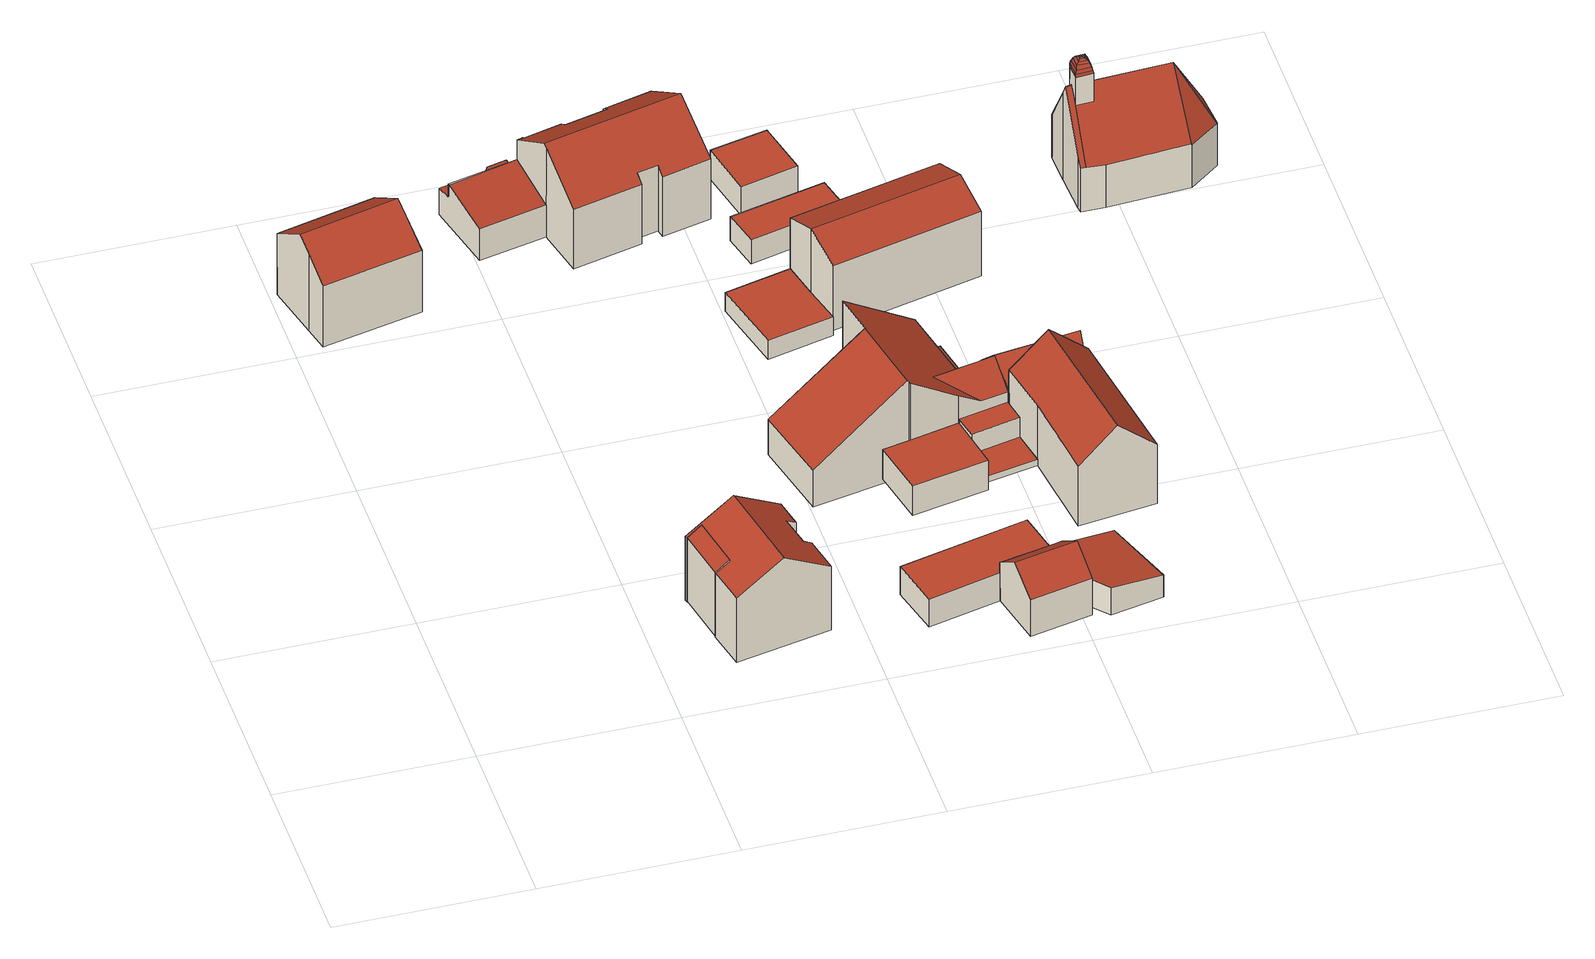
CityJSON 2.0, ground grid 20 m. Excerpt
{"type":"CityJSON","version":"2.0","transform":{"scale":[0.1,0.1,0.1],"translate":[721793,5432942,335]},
"CityObjects":{
"building1":{"type":"Building","attributes":{"Gemeindeschluessel":"09362000","HoeheDach":"346.250","HoeheGrund":"335.650","Methode":"2000","NiedrigsteTraufeDesGebaeudes":"343.061","Geometrietyp2DReferenz":"3000","measuredHeight":10.6,"function":"31001_1000","roofType":"3100"},"address":[{"Country":"Germany","Locality":"Regensburg","ThoroughfareName":"Köstlergasse 1"}],"geometry":[{"type":"Solid","lod":"2","boundaries":[[[[0,1,2,3,4]],[[5,6,1,0]],[[1,6,7,8,2]],[[9,10,5,0,4]],[[10,7,6,5]],[[9,11,8,7,10]],[[4,3,11,9]],[[2,8,11,3]]]],"semantics":{"surfaces":[{"type":"WallSurface","Flaeche":"55.944","Z_MAX":"10.600","Z_MAX_ASL":"346.250","Z_MIN":"0.000","Z_MIN_ASL":"335.650"},{"type":"WallSurface","Flaeche":"23.391","Z_MAX":"9.434","Z_MAX_ASL":"345.084","Z_MIN":"0.000","Z_MIN_ASL":"335.650"},{"type":"RoofSurface","Dachneigung":"54.239","Dachorientierung":"168.967","Flaeche":"57.247","Z_MAX":"10.600","Z_MAX_ASL":"346.250","Z_MIN":"7.411","Z_MIN_ASL":"343.061"},{"type":"GroundSurface","Flaeche":"92.938","Z_MAX":"0.000","Z_MAX_ASL":"335.650","Z_MIN":"0.000","Z_MIN_ASL":"335.650"},{"type":"WallSurface","Flaeche":"78.157","Z_MAX":"7.437","Z_MAX_ASL":"343.087","Z_MIN":"0.000","Z_MIN_ASL":"335.650"},{"type":"WallSurface","Flaeche":"79.598","Z_MAX":"10.600","Z_MAX_ASL":"346.250","Z_MIN":"0.000","Z_MIN_ASL":"335.650"},{"type":"WallSurface","Flaeche":"78.382","Z_MAX":"7.426","Z_MAX_ASL":"343.076","Z_MIN":"0.000","Z_MIN_ASL":"335.650"},{"type":"RoofSurface","Dachneigung":"54.239","Dachorientierung":"348.967","Flaeche":"57.285","Z_MAX":"10.600","Z_MAX_ASL":"346.250","Z_MIN":"7.426","Z_MIN_ASL":"343.076"}],"values":[[0,1,2,3,4,5,6,7]]}}]},
"building2":{"type":"Building","attributes":{"Gemeindeschluessel":"09362000","HoeheDach":"344.569","HoeheGrund":"335.890","Methode":"2000","NiedrigsteTraufeDesGebaeudes":"343.631","Geometrietyp2DReferenz":"3000","measuredHeight":8.68,"function":"51009_1610","roofType":"2100"},"geometry":[{"type":"Solid","lod":"2","boundaries":[[[[12,13,14,15]],[[13,16,17,14]],[[18,17,16,19]],[[15,14,17,18]],[[15,18,19,12]],[[19,16,13,12]]]],"semantics":{"surfaces":[{"type":"WallSurface","Flaeche":"43.813","Z_MAX":"7.741","Z_MAX_ASL":"343.631","Z_MIN":"0.000","Z_MIN_ASL":"335.890"},{"type":"RoofSurface","Dachneigung":"57.817","Dachorientierung":"258.690","Flaeche":"9.968","Z_MAX":"8.679","Z_MAX_ASL":"344.569","Z_MIN":"7.741","Z_MIN_ASL":"343.631"},{"type":"WallSurface","Flaeche":"49.122","Z_MAX":"8.679","Z_MAX_ASL":"344.569","Z_MIN":"0.000","Z_MIN_ASL":"335.890"},{"type":"WallSurface","Flaeche":"12.237","Z_MAX":"8.679","Z_MAX_ASL":"344.569","Z_MIN":"0.000","Z_MIN_ASL":"335.890"},{"type":"GroundSurface","Flaeche":"8.436","Z_MAX":"0.000","Z_MAX_ASL":"335.890","Z_MIN":"0.000","Z_MIN_ASL":"335.890"}],"values":[[0,1,2,3,4,3]]}}]},
"building3":{"type":"Building","attributes":{"Gemeindeschluessel":"09362000","HoeheDach":"346.581","HoeheGrund":"335.790","Methode":"1000","NiedrigsteTraufeDesGebaeudes":"343.614","Geometrietyp2DReferenz":"3000","measuredHeight":10.79,"function":"31001_1000","roofType":"3100"},"address":[{"Country":"Germany","Locality":"Regensburg","ThoroughfareName":"Großprüfening 30a"}],"geometry":[{"type":"Solid","lod":"2","boundaries":[[[[20,21,13,22]],[[23,24,25,26]],[[27,28,29,30]],[[14,29,28,13,21,31,32,33]],[[30,29,14,34]],[[35,33,32,36,37]],[[38,39,40,41]],[[35,37,23,26,38,41,42,20,22,27,30,34]],[[34,14,33,35]],[[41,40,43,42]],[[22,13,28,27]],[[42,43,31,21,20]],[[37,36,24,23]],[[26,25,39,38]],[[31,43,40,39,25,24,36,32]]]],"semantics":{"surfaces":[{"type":"WallSurface","Flaeche":"32.577","Z_MAX":"7.827","Z_MAX_ASL":"343.617","Z_MIN":"-0.000","Z_MIN_ASL":"335.790"},{"type":"WallSurface","Flaeche":"8.144","Z_MAX":"8.417","Z_MAX_ASL":"344.207","Z_MIN":"-0.000","Z_MIN_ASL":"335.790"},{"type":"WallSurface","Flaeche":"49.272","Z_MAX":"8.705","Z_MAX_ASL":"344.496","Z_MIN":"-0.000","Z_MIN_ASL":"335.790"},{"type":"RoofSurface","Dachneigung":"59.456","Dachorientierung":"260.925","Flaeche":"49.642","Z_MAX":"10.791","Z_MAX_ASL":"346.581","Z_MIN":"7.824","Z_MIN_ASL":"343.614"},{"type":"WallSurface","Flaeche":"12.312","Z_MAX":"8.705","Z_MAX_ASL":"344.496","Z_MIN":"-0.000","Z_MIN_ASL":"335.790"},{"type":"WallSurface","Flaeche":"93.590","Z_MAX":"10.791","Z_MAX_ASL":"346.581","Z_MIN":"-0.000","Z_MIN_ASL":"335.790"},{"type":"GroundSurface","Flaeche":"90.787","Z_MAX":"-0.000","Z_MAX_ASL":"335.790","Z_MIN":"-0.000","Z_MIN_ASL":"335.790"},{"type":"WallSurface","Flaeche":"2.779","Z_MAX":"7.827","Z_MAX_ASL":"343.617","Z_MIN":"-0.000","Z_MIN_ASL":"335.790"},{"type":"WallSurface","Flaeche":"30.746","Z_MAX":"7.825","Z_MAX_ASL":"343.615","Z_MIN":"-0.000","Z_MIN_ASL":"335.790"},{"type":"WallSurface","Flaeche":"12.310","Z_MAX":"8.704","Z_MAX_ASL":"344.494","Z_MIN":"-0.000","Z_MIN_ASL":"335.790"},{"type":"WallSurface","Flaeche":"93.553","Z_MAX":"10.791","Z_MAX_ASL":"346.581","Z_MIN":"-0.000","Z_MIN_ASL":"335.790"},{"type":"WallSurface","Flaeche":"23.851","Z_MAX":"7.825","Z_MAX_ASL":"343.615","Z_MIN":"-0.000","Z_MIN_ASL":"335.790"},{"type":"WallSurface","Flaeche":"27.191","Z_MAX":"8.417","Z_MAX_ASL":"344.207","Z_MIN":"-0.000","Z_MIN_ASL":"335.790"},{"type":"RoofSurface","Dachneigung":"59.456","Dachorientierung":"80.925","Flaeche":"55.773","Z_MAX":"10.791","Z_MAX_ASL":"346.581","Z_MIN":"7.825","Z_MIN_ASL":"343.615"}],"values":[[0,1,2,3,4,5,1,6,7,8,9,10,11,12,13]]}}]},
"building4":{"type":"Building","attributes":{"Gemeindeschluessel":"09362000","HoeheDach":"347.593","HoeheGrund":"336.405","Methode":"2000","NiedrigsteTraufeDesGebaeudes":"339.485","Geometrietyp2DReferenz":"3000","measuredHeight":11.19,"function":"31001_1000","roofType":"3100"},"address":[{"Country":"Germany","Locality":"Regensburg","ThoroughfareName":"Köstlergasse 1a"}],"geometry":[{"type":"Solid","lod":"2","boundaries":[[[[44,45,46,47]],[[48,49,50,51]],[[52,53,54,55,56,57,58,59,60]],[[61,46,45,62,63,64,65]],[[66,67,68,69,61,65]],[[70,71,68,67]],[[72,57,56,73]],[[74,55,54,75]],[[76,77,78,79]],[[75,54,53,80]],[[47,81,82,83,44]],[[84,71,60,59,85]],[[51,50,77,76]],[[73,56,55,74]],[[86,87,49,48]],[[79,78,88,89]],[[80,53,52,90]],[[66,65,64,91]],[[92,83,82,93]],[[94,63,62,95]],[[70,90,52,60,71]],[[70,67,66,91,94,95,92,93,86,48,51,76,79,89,72,73,74,75,80,90]],[[91,64,63,94]],[[72,89,88,58,57]],[[59,58,88,78,77,50,49,87,96,85]],[[69,84,85,96,81,47,46,61]],[[84,69,68,71]],[[86,93,82,81,96,87]],[[92,95,62,45,44,83]]]],"semantics":{"surfaces":[{"type":"WallSurface","Flaeche":"0.300","Z_MAX":"3.413","Z_MAX_ASL":"339.818","Z_MIN":"3.080","Z_MIN_ASL":"339.485"},{"type":"WallSurface","Flaeche":"6.413","Z_MAX":"7.880","Z_MAX_ASL":"344.285","Z_MIN":"0.000","Z_MIN_ASL":"336.405"},{"type":"RoofSurface","Dachneigung":"55.455","Dachorientierung":"166.573","Flaeche":"97.853","Z_MAX":"11.188","Z_MAX_ASL":"347.593","Z_MIN":"7.298","Z_MIN_ASL":"343.703"},{"type":"RoofSurface","Dachneigung":"81.783","Dachorientierung":"346.663","Flaeche":"14.530","Z_MAX":"3.413","Z_MAX_ASL":"339.818","Z_MIN":"3.085","Z_MIN_ASL":"339.490"},{"type":"WallSurface","Flaeche":"32.084","Z_MAX":"4.946","Z_MAX_ASL":"341.351","Z_MIN":"0.000","Z_MIN_ASL":"336.405"},{"type":"WallSurface","Flaeche":"27.379","Z_MAX":"3.855","Z_MAX_ASL":"340.260","Z_MIN":"0.000","Z_MIN_ASL":"336.405"},{"type":"WallSurface","Flaeche":"37.601","Z_MAX":"7.303","Z_MAX_ASL":"343.708","Z_MIN":"0.000","Z_MIN_ASL":"336.405"},{"type":"WallSurface","Flaeche":"17.691","Z_MAX":"7.959","Z_MAX_ASL":"344.364","Z_MIN":"0.000","Z_MIN_ASL":"336.405"},{"type":"WallSurface","Flaeche":"6.414","Z_MAX":"7.879","Z_MAX_ASL":"344.284","Z_MIN":"0.000","Z_MIN_ASL":"336.405"},{"type":"WallSurface","Flaeche":"7.300","Z_MAX":"7.958","Z_MAX_ASL":"344.363","Z_MIN":"0.000","Z_MIN_ASL":"336.405"},{"type":"RoofSurface","Dachneigung":"90.000","Dachorientierung":"-1.000","Flaeche":"0.256","Z_MAX":"3.080","Z_MAX_ASL":"339.485","Z_MIN":"3.080","Z_MIN_ASL":"339.485"},{"type":"WallSurface","Flaeche":"29.296","Z_MAX":"11.188","Z_MAX_ASL":"347.593","Z_MIN":"3.855","Z_MIN_ASL":"340.260"},{"type":"WallSurface","Flaeche":"35.192","Z_MAX":"7.880","Z_MAX_ASL":"344.285","Z_MIN":"0.000","Z_MIN_ASL":"336.405"},{"type":"WallSurface","Flaeche":"7.301","Z_MAX":"7.959","Z_MAX_ASL":"344.364","Z_MIN":"0.000","Z_MIN_ASL":"336.405"},{"type":"WallSurface","Flaeche":"30.191","Z_MAX":"7.298","Z_MAX_ASL":"343.703","Z_MIN":"0.000","Z_MIN_ASL":"336.405"},{"type":"WallSurface","Flaeche":"37.501","Z_MAX":"7.302","Z_MAX_ASL":"343.707","Z_MIN":"0.000","Z_MIN_ASL":"336.405"},{"type":"WallSurface","Flaeche":"53.140","Z_MAX":"7.300","Z_MAX_ASL":"343.705","Z_MIN":"0.000","Z_MIN_ASL":"336.405"},{"type":"WallSurface","Flaeche":"15.867","Z_MAX":"3.159","Z_MAX_ASL":"339.564","Z_MIN":"0.000","Z_MIN_ASL":"336.405"},{"type":"WallSurface","Flaeche":"1.413","Z_MAX":"3.080","Z_MAX_ASL":"339.485","Z_MIN":"0.000","Z_MIN_ASL":"336.405"},{"type":"WallSurface","Flaeche":"6.201","Z_MAX":"3.087","Z_MAX_ASL":"339.492","Z_MIN":"0.000","Z_MIN_ASL":"336.405"},{"type":"WallSurface","Flaeche":"49.367","Z_MAX":"11.010","Z_MAX_ASL":"347.415","Z_MIN":"0.000","Z_MIN_ASL":"336.405"},{"type":"GroundSurface","Flaeche":"216.770","Z_MAX":"0.000","Z_MAX_ASL":"336.405","Z_MIN":"0.000","Z_MIN_ASL":"336.405"},{"type":"WallSurface","Flaeche":"2.202","Z_MAX":"3.158","Z_MAX_ASL":"339.563","Z_MIN":"0.000","Z_MIN_ASL":"336.405"},{"type":"WallSurface","Flaeche":"104.179","Z_MAX":"11.182","Z_MAX_ASL":"347.587","Z_MIN":"0.000","Z_MIN_ASL":"336.405"},{"type":"RoofSurface","Dachneigung":"55.459","Dachorientierung":"346.636","Flaeche":"94.735","Z_MAX":"11.188","Z_MAX_ASL":"347.593","Z_MIN":"7.262","Z_MIN_ASL":"343.667"},{"type":"WallSurface","Flaeche":"13.815","Z_MAX":"7.262","Z_MAX_ASL":"343.667","Z_MIN":"3.080","Z_MIN_ASL":"339.485"},{"type":"RoofSurface","Dachneigung":"79.644","Dachorientierung":"166.615","Flaeche":"44.214","Z_MAX":"4.946","Z_MAX_ASL":"341.351","Z_MIN":"3.853","Z_MIN_ASL":"340.258"},{"type":"WallSurface","Flaeche":"1.701","Z_MAX":"7.295","Z_MAX_ASL":"343.700","Z_MIN":"0.000","Z_MIN_ASL":"336.405"},{"type":"WallSurface","Flaeche":"5.741","Z_MAX":"3.237","Z_MAX_ASL":"339.642","Z_MIN":"0.000","Z_MIN_ASL":"336.405"}],"values":[[0,1,2,3,4,5,6,7,8,9,10,11,12,13,14,15,16,17,18,19,20,21,22,23,24,25,26,27,28]]}}]},
"building5":{"type":"Building","attributes":{"Gemeindeschluessel":"09362000","HoeheDach":"340.408","HoeheGrund":"336.970","Methode":"1000","NiedrigsteTraufeDesGebaeudes":"340.408","Geometrietyp2DReferenz":"3000","measuredHeight":3.44,"function":"31001_2000","roofType":"1000"},"geometry":[{"type":"Solid","lod":"2","boundaries":[[[[97,98,99,100]],[[101,102,103,99,98]],[[102,101,104,105]],[[105,104,97,100,106]],[[106,100,99,103]],[[102,105,106,103]],[[101,98,97,104]]]],"semantics":{"surfaces":[{"type":"WallSurface","Flaeche":"18.967","Z_MAX":"3.438","Z_MAX_ASL":"340.408","Z_MIN":"0.000","Z_MIN_ASL":"336.970"},{"type":"GroundSurface","Flaeche":"74.498","Z_MAX":"0.000","Z_MAX_ASL":"336.970","Z_MIN":"0.000","Z_MIN_ASL":"336.970"},{"type":"WallSurface","Flaeche":"25.993","Z_MAX":"3.438","Z_MAX_ASL":"340.408","Z_MIN":"0.000","Z_MIN_ASL":"336.970"},{"type":"RoofSurface","Dachneigung":"90.000","Dachorientierung":"-1.000","Flaeche":"74.498","Z_MAX":"3.438","Z_MAX_ASL":"340.408","Z_MIN":"3.438","Z_MIN_ASL":"340.408"},{"type":"WallSurface","Flaeche":"47.014","Z_MAX":"3.438","Z_MAX_ASL":"340.408","Z_MIN":"0.000","Z_MIN_ASL":"336.970"},{"type":"WallSurface","Flaeche":"18.806","Z_MAX":"3.438","Z_MAX_ASL":"340.408","Z_MIN":"0.000","Z_MIN_ASL":"336.970"},{"type":"WallSurface","Flaeche":"20.362","Z_MAX":"3.438","Z_MAX_ASL":"340.408","Z_MIN":"0.000","Z_MIN_ASL":"336.970"}],"values":[[0,1,2,3,4,5,6]]}}]},
"building6":{"type":"Building","attributes":{"Gemeindeschluessel":"09362000","HoeheDach":"343.897","HoeheGrund":"337.110","Methode":"1000","NiedrigsteTraufeDesGebaeudes":"341.570","Geometrietyp2DReferenz":"3000","measuredHeight":6.79,"function":"31001_2463","roofType":"3100"},"geometry":[{"type":"Solid","lod":"2","boundaries":[[[[107,108,109,110,111]],[[111,110,112,113]],[[114,109,108,115,116]],[[113,112,114,116,117]],[[107,111,113,117,118]],[[118,115,108,107]],[[112,110,109,114]],[[117,116,115,118]]]],"semantics":{"surfaces":[{"type":"WallSurface","Flaeche":"34.516","Z_MAX":"6.787","Z_MAX_ASL":"343.897","Z_MIN":"0.000","Z_MIN_ASL":"337.110"},{"type":"WallSurface","Flaeche":"29.511","Z_MAX":"4.492","Z_MAX_ASL":"341.602","Z_MIN":"0.000","Z_MIN_ASL":"337.110"},{"type":"RoofSurface","Dachneigung":"53.016","Dachorientierung":"347.747","Flaeche":"25.389","Z_MAX":"6.787","Z_MAX_ASL":"343.897","Z_MIN":"4.460","Z_MIN_ASL":"341.570"},{"type":"WallSurface","Flaeche":"33.992","Z_MAX":"6.787","Z_MAX_ASL":"343.897","Z_MIN":"0.000","Z_MIN_ASL":"337.110"},{"type":"GroundSurface","Flaeche":"40.405","Z_MAX":"0.000","Z_MAX_ASL":"337.110","Z_MIN":"0.000","Z_MIN_ASL":"337.110"},{"type":"WallSurface","Flaeche":"3.572","Z_MAX":"4.467","Z_MAX_ASL":"341.577","Z_MIN":"0.000","Z_MIN_ASL":"337.110"},{"type":"RoofSurface","Dachneigung":"53.002","Dachorientierung":"167.746","Flaeche":"25.201","Z_MAX":"6.787","Z_MAX_ASL":"343.897","Z_MIN":"4.492","Z_MIN_ASL":"341.602"},{"type":"WallSurface","Flaeche":"26.693","Z_MAX":"4.554","Z_MAX_ASL":"341.664","Z_MIN":"0.000","Z_MIN_ASL":"337.110"}],"values":[[0,1,2,3,4,5,6,7]]}}]},
"building7":{"type":"Building","attributes":{"Gemeindeschluessel":"09362000","HoeheDach":"340.673","HoeheGrund":"337.070","Methode":"1000","NiedrigsteTraufeDesGebaeudes":"340.673","Geometrietyp2DReferenz":"3000","measuredHeight":3.6,"function":"31001_2000","roofType":"1000"},"geometry":[{"type":"Solid","lod":"2","boundaries":[[[[119,120,121,122,123]],[[124,125,126,127,128]],[[120,124,128,121]],[[122,127,126,123]],[[124,120,119,125]],[[123,126,125,119]],[[121,128,127,122]]]],"semantics":{"surfaces":[{"type":"GroundSurface","Flaeche":"48.570","Z_MAX":"0.000","Z_MAX_ASL":"337.070","Z_MIN":"0.000","Z_MIN_ASL":"337.070"},{"type":"RoofSurface","Dachneigung":"90.000","Dachorientierung":"-1.000","Flaeche":"48.570","Z_MAX":"3.603","Z_MAX_ASL":"340.673","Z_MIN":"3.603","Z_MIN_ASL":"340.673"},{"type":"WallSurface","Flaeche":"28.813","Z_MAX":"3.603","Z_MAX_ASL":"340.673","Z_MIN":"0.000","Z_MIN_ASL":"337.070"},{"type":"WallSurface","Flaeche":"10.628","Z_MAX":"3.603","Z_MAX_ASL":"340.673","Z_MIN":"0.000","Z_MIN_ASL":"337.070"},{"type":"WallSurface","Flaeche":"22.030","Z_MAX":"3.603","Z_MAX_ASL":"340.673","Z_MIN":"0.000","Z_MIN_ASL":"337.070"},{"type":"WallSurface","Flaeche":"18.476","Z_MAX":"3.603","Z_MAX_ASL":"340.673","Z_MIN":"0.000","Z_MIN_ASL":"337.070"},{"type":"WallSurface","Flaeche":"21.597","Z_MAX":"3.603","Z_MAX_ASL":"340.673","Z_MIN":"0.000","Z_MIN_ASL":"337.070"}],"values":[[0,1,2,3,4,5,6]]}}]},
"building8":{"type":"Building","attributes":{"Gemeindeschluessel":"09362000","HoeheDach":"347.770","HoeheGrund":"336.190","Methode":"2000","NiedrigsteTraufeDesGebaeudes":"337.990","Geometrietyp2DReferenz":"3000","measuredHeight":11.58,"function":"31001_2000","roofType":"3100"},"geometry":[{"type":"Solid","lod":"2","boundaries":[[[[129,130,131,132,133]],[[134,135,136,137,138]],[[139,140,141,142,143,144]],[[143,142,145,146]],[[136,135,147,148]],[[149,150,141,140]],[[139,144,151,152]],[[136,148,131,130,153,149,140,139,152,137]],[[133,132,147,135,134,154,145,142,141,150,155]],[[146,151,144,143]],[[129,133,155,156]],[[154,157,158,145]],[[155,150,149,153,156]],[[154,134,138,157]],[[146,145,158,151]],[[137,152,151,158,157,138]],[[130,129,156,153]],[[148,147,132,131]]]],"semantics":{"surfaces":[{"type":"WallSurface","Flaeche":"81.789","Z_MAX":"11.580","Z_MAX_ASL":"347.770","Z_MIN":"0.000","Z_MIN_ASL":"336.190"},{"type":"WallSurface","Flaeche":"34.078","Z_MAX":"7.854","Z_MAX_ASL":"344.044","Z_MIN":"0.000","Z_MIN_ASL":"336.190"},{"type":"WallSurface","Flaeche":"71.381","Z_MAX":"11.414","Z_MAX_ASL":"347.604","Z_MIN":"0.000","Z_MIN_ASL":"336.190"},{"type":"WallSurface","Flaeche":"35.532","Z_MAX":"6.110","Z_MAX_ASL":"342.300","Z_MIN":"1.800","Z_MIN_ASL":"337.990"},{"type":"WallSurface","Flaeche":"49.454","Z_MAX":"11.434","Z_MAX_ASL":"347.624","Z_MIN":"0.000","Z_MIN_ASL":"336.190"},{"type":"WallSurface","Flaeche":"54.308","Z_MAX":"11.423","Z_MAX_ASL":"347.613","Z_MIN":"0.000","Z_MIN_ASL":"336.190"},{"type":"WallSurface","Flaeche":"14.827","Z_MAX":"1.800","Z_MAX_ASL":"337.990","Z_MIN":"0.000","Z_MIN_ASL":"336.190"},{"type":"GroundSurface","Flaeche":"226.520","Z_MAX":"0.000","Z_MAX_ASL":"336.190","Z_MIN":"0.000","Z_MIN_ASL":"336.190"},{"type":"RoofSurface","Dachneigung":"55.082","Dachorientierung":"78.132","Flaeche":"115.096","Z_MAX":"11.580","Z_MAX_ASL":"347.770","Z_MIN":"6.110","Z_MIN_ASL":"342.300"},{"type":"RoofSurface","Dachneigung":"90.000","Dachorientierung":"-1.000","Flaeche":"21.974","Z_MAX":"1.800","Z_MAX_ASL":"337.990","Z_MIN":"1.800","Z_MIN_ASL":"337.990"},{"type":"RoofSurface","Dachneigung":"54.269","Dachorientierung":"258.134","Flaeche":"105.895","Z_MAX":"11.580","Z_MAX_ASL":"347.770","Z_MIN":"4.328","Z_MIN_ASL":"340.518"},{"type":"RoofSurface","Dachneigung":"44.635","Dachorientierung":"348.214","Flaeche":"17.452","Z_MAX":"8.810","Z_MAX_ASL":"345.000","Z_MIN":"6.110","Z_MIN_ASL":"342.300"},{"type":"WallSurface","Flaeche":"82.821","Z_MAX":"11.580","Z_MAX_ASL":"347.770","Z_MIN":"0.000","Z_MIN_ASL":"336.190"},{"type":"RoofSurface","Dachneigung":"44.658","Dachorientierung":"168.210","Flaeche":"16.995","Z_MAX":"8.810","Z_MAX_ASL":"345.000","Z_MIN":"6.221","Z_MIN_ASL":"342.411"},{"type":"WallSurface","Flaeche":"11.487","Z_MAX":"6.110","Z_MAX_ASL":"342.300","Z_MIN":"1.800","Z_MIN_ASL":"337.990"},{"type":"WallSurface","Flaeche":"38.987","Z_MAX":"8.810","Z_MAX_ASL":"345.000","Z_MIN":"0.000","Z_MIN_ASL":"336.190"},{"type":"WallSurface","Flaeche":"38.374","Z_MAX":"4.464","Z_MAX_ASL":"340.654","Z_MIN":"0.000","Z_MIN_ASL":"336.190"},{"type":"WallSurface","Flaeche":"3.478","Z_MAX":"11.434","Z_MAX_ASL":"347.624","Z_MIN":"0.000","Z_MIN_ASL":"336.190"}],"values":[[0,1,2,3,4,5,6,7,8,9,10,11,12,13,14,15,16,17]]}}]},
"building9":{"type":"Building","attributes":{"Gemeindeschluessel":"09362000","HoeheDach":"338.610","HoeheGrund":"336.271","Methode":"2000","NiedrigsteTraufeDesGebaeudes":"338.610","Geometrietyp2DReferenz":"3000","measuredHeight":2.34,"function":"31001_2463","roofType":"1000","storeysAboveGround":1},"geometry":[{"type":"Solid","lod":"2","boundaries":[[[[159,160,161,162]],[[159,162,163,164,165]],[[162,161,166,163]],[[164,167,168,165]],[[165,168,160,159]],[[168,167,166,161,160]],[[163,166,167,164]]]],"semantics":{"surfaces":[{"type":"WallSurface","Flaeche":"16.404","Z_MAX":"2.339","Z_MAX_ASL":"338.610","Z_MIN":"0.000","Z_MIN_ASL":"336.271"},{"type":"GroundSurface","Flaeche":"56.263","Z_MAX":"0.000","Z_MAX_ASL":"336.271","Z_MIN":"0.000","Z_MIN_ASL":"336.271"},{"type":"WallSurface","Flaeche":"9.415","Z_MAX":"2.339","Z_MAX_ASL":"338.610","Z_MIN":"0.000","Z_MIN_ASL":"336.271"},{"type":"WallSurface","Flaeche":"16.313","Z_MAX":"2.339","Z_MAX_ASL":"338.610","Z_MIN":"0.000","Z_MIN_ASL":"336.271"},{"type":"WallSurface","Flaeche":"18.818","Z_MAX":"2.339","Z_MAX_ASL":"338.610","Z_MIN":"0.000","Z_MIN_ASL":"336.271"},{"type":"RoofSurface","Dachneigung":"90.000","Dachorientierung":"-1.000","Flaeche":"56.263","Z_MAX":"2.339","Z_MAX_ASL":"338.610","Z_MIN":"2.339","Z_MIN_ASL":"338.610"},{"type":"WallSurface","Flaeche":"9.389","Z_MAX":"2.339","Z_MAX_ASL":"338.610","Z_MIN":"0.000","Z_MIN_ASL":"336.271"}],"values":[[0,1,2,3,4,5,6]]}}]},
"building10":{"type":"Building","attributes":{"Gemeindeschluessel":"09362000","HoeheDach":"341.437","HoeheGrund":"338.000","Methode":"1000","NiedrigsteTraufeDesGebaeudes":"340.726","Geometrietyp2DReferenz":"3000","measuredHeight":3.44,"function":"31001_2463","roofType":"9999"},"geometry":[{"type":"Solid","lod":"2","boundaries":[[[[169,170,171,172]],[[172,171,173,174]],[[174,173,175,176]],[[176,175,177,178]],[[175,173,171,170,177]],[[178,177,170,169]],[[174,176,178,169,172]]]],"semantics":{"surfaces":[{"type":"WallSurface","Flaeche":"21.571","Z_MAX":"2.726","Z_MAX_ASL":"340.726","Z_MIN":"0.000","Z_MIN_ASL":"338.000"},{"type":"WallSurface","Flaeche":"16.709","Z_MAX":"3.347","Z_MAX_ASL":"341.347","Z_MIN":"0.000","Z_MIN_ASL":"338.000"},{"type":"WallSurface","Flaeche":"6.820","Z_MAX":"3.437","Z_MAX_ASL":"341.437","Z_MIN":"0.000","Z_MIN_ASL":"338.000"},{"type":"WallSurface","Flaeche":"20.787","Z_MAX":"3.437","Z_MAX_ASL":"341.437","Z_MIN":"0.000","Z_MIN_ASL":"338.000"},{"type":"RoofSurface","Dachneigung":"83.511","Dachorientierung":"71.375","Flaeche":"46.694","Z_MAX":"3.437","Z_MAX_ASL":"341.437","Z_MIN":"2.726","Z_MIN_ASL":"340.726"},{"type":"WallSurface","Flaeche":"16.733","Z_MAX":"3.348","Z_MAX_ASL":"341.348","Z_MIN":"0.000","Z_MIN_ASL":"338.000"},{"type":"GroundSurface","Flaeche":"46.395","Z_MAX":"0.000","Z_MAX_ASL":"338.000","Z_MIN":"0.000","Z_MIN_ASL":"338.000"}],"values":[[0,1,2,3,4,5,6]]}}]},
"building11":{"type":"Building","attributes":{"Gemeindeschluessel":"09362000","HoeheDach":"339.937","HoeheGrund":"336.960","Methode":"1000","NiedrigsteTraufeDesGebaeudes":"339.937","Geometrietyp2DReferenz":"3000","measuredHeight":2.98,"function":"31001_2000","roofType":"1000"},"geometry":[{"type":"Solid","lod":"2","boundaries":[[[[179,180,181,182]],[[183,179,182,184]],[[184,185,186,183]],[[183,186,180,179]],[[185,181,180,186]],[[182,181,185,184]]]],"semantics":{"surfaces":[{"type":"WallSurface","Flaeche":"11.445","Z_MAX":"2.977","Z_MAX_ASL":"339.937","Z_MIN":"0.000","Z_MIN_ASL":"336.960"},{"type":"GroundSurface","Flaeche":"38.718","Z_MAX":"0.000","Z_MAX_ASL":"336.960","Z_MIN":"0.000","Z_MIN_ASL":"336.960"},{"type":"WallSurface","Flaeche":"11.480","Z_MAX":"2.977","Z_MAX_ASL":"339.937","Z_MIN":"0.000","Z_MIN_ASL":"336.960"},{"type":"WallSurface","Flaeche":"29.872","Z_MAX":"2.977","Z_MAX_ASL":"339.937","Z_MIN":"0.000","Z_MIN_ASL":"336.960"},{"type":"RoofSurface","Dachneigung":"90.000","Dachorientierung":"-1.000","Flaeche":"38.718","Z_MAX":"2.977","Z_MAX_ASL":"339.937","Z_MIN":"2.977","Z_MIN_ASL":"339.937"},{"type":"WallSurface","Flaeche":"30.000","Z_MAX":"2.977","Z_MAX_ASL":"339.937","Z_MIN":"0.000","Z_MIN_ASL":"336.960"}],"values":[[0,1,2,3,4,5]]}}]},
"building12":{"type":"Building","attributes":{"Gemeindeschluessel":"09362000","HoeheDach":"340.360","HoeheGrund":"336.926","Methode":"1000","NiedrigsteTraufeDesGebaeudes":"340.360","Geometrietyp2DReferenz":"3000","measuredHeight":3.43,"function":"31001_2000","roofType":"1000"},"geometry":[{"type":"Solid","lod":"2","boundaries":[[[[187,188,189,190]],[[191,192,193,194]],[[189,188,193,192]],[[194,193,188,187]],[[190,189,192,191]],[[191,194,187,190]]]],"semantics":{"surfaces":[{"type":"WallSurface","Flaeche":"20.610","Z_MAX":"3.434","Z_MAX_ASL":"340.360","Z_MIN":"0.000","Z_MIN_ASL":"336.926"},{"type":"WallSurface","Flaeche":"20.737","Z_MAX":"3.434","Z_MAX_ASL":"340.360","Z_MIN":"0.000","Z_MIN_ASL":"336.926"},{"type":"RoofSurface","Dachneigung":"90.000","Dachorientierung":"-1.000","Flaeche":"36.192","Z_MAX":"3.434","Z_MAX_ASL":"340.360","Z_MIN":"3.434","Z_MIN_ASL":"340.360"},{"type":"WallSurface","Flaeche":"20.604","Z_MAX":"3.434","Z_MAX_ASL":"340.360","Z_MIN":"0.000","Z_MIN_ASL":"336.926"},{"type":"WallSurface","Flaeche":"20.693","Z_MAX":"3.434","Z_MAX_ASL":"340.360","Z_MIN":"0.000","Z_MIN_ASL":"336.926"},{"type":"GroundSurface","Flaeche":"36.192","Z_MAX":"0.000","Z_MAX_ASL":"336.926","Z_MIN":"0.000","Z_MIN_ASL":"336.926"}],"values":[[0,1,2,3,4,5]]}}]},
"building13":{"type":"Building","attributes":{"Gemeindeschluessel":"09362000","HoeheDach":"345.000","HoeheGrund":"338.060","Methode":"2000","NiedrigsteTraufeDesGebaeudes":"338.849","Geometrietyp2DReferenz":"3000","measuredHeight":6.94,"function":"51009_1610","roofType":"3100"},"geometry":[{"type":"Solid","lod":"2","boundaries":[[[[195,196,197,198]],[[199,200,201,202,203]],[[204,205,206,195,198]],[[207,208,209,199,210]],[[199,209,206,200]],[[211,212,213,214,202,201]],[[204,198,197,215]],[[213,216,217,214]],[[207,215,197,196,208]],[[206,209,208,196,195]],[[217,203,202,214]],[[218,212,211,205,204,215,207,210]],[[218,216,213,212]],[[218,210,199,203,217,216]],[[205,211,201,200,206]]]],"semantics":{"surfaces":[{"type":"RoofSurface","Dachneigung":"45.143","Dachorientierung":"351.761","Flaeche":"22.155","Z_MAX":"6.940","Z_MAX_ASL":"345.000","Z_MIN":"4.240","Z_MIN_ASL":"342.300"},{"type":"RoofSurface","Dachneigung":"90.000","Dachorientierung":"-1.000","Flaeche":"13.076","Z_MAX":"3.140","Z_MAX_ASL":"341.200","Z_MIN":"3.140","Z_MIN_ASL":"341.200"},{"type":"WallSurface","Flaeche":"29.691","Z_MAX":"6.940","Z_MAX_ASL":"345.000","Z_MIN":"0.000","Z_MIN_ASL":"338.060"},{"type":"WallSurface","Flaeche":"23.791","Z_MAX":"4.406","Z_MAX_ASL":"342.466","Z_MIN":"0.000","Z_MIN_ASL":"338.060"},{"type":"WallSurface","Flaeche":"0.362","Z_MAX":"4.641","Z_MAX_ASL":"342.701","Z_MIN":"3.140","Z_MIN_ASL":"341.200"},{"type":"WallSurface","Flaeche":"10.794","Z_MAX":"3.140","Z_MAX_ASL":"341.200","Z_MIN":"0.000","Z_MIN_ASL":"338.060"},{"type":"WallSurface","Flaeche":"25.551","Z_MAX":"4.307","Z_MAX_ASL":"342.367","Z_MIN":"0.000","Z_MIN_ASL":"338.060"},{"type":"RoofSurface","Dachneigung":"90.000","Dachorientierung":"-1.000","Flaeche":"18.597","Z_MAX":"0.789","Z_MAX_ASL":"338.849","Z_MIN":"0.789","Z_MIN_ASL":"338.849"},{"type":"WallSurface","Flaeche":"31.914","Z_MAX":"6.940","Z_MAX_ASL":"345.000","Z_MIN":"0.000","Z_MIN_ASL":"338.060"},{"type":"RoofSurface","Dachneigung":"47.951","Dachorientierung":"171.767","Flaeche":"21.934","Z_MAX":"6.940","Z_MAX_ASL":"345.000","Z_MIN":"4.240","Z_MIN_ASL":"342.300"},{"type":"WallSurface","Flaeche":"12.106","Z_MAX":"3.140","Z_MAX_ASL":"341.200","Z_MIN":"0.789","Z_MIN_ASL":"338.849"},{"type":"GroundSurface","Flaeche":"63.666","Z_MAX":"0.000","Z_MAX_ASL":"338.060","Z_MIN":"0.000","Z_MIN_ASL":"338.060"},{"type":"WallSurface","Flaeche":"4.049","Z_MAX":"0.789","Z_MAX_ASL":"338.849","Z_MIN":"0.000","Z_MIN_ASL":"338.060"},{"type":"WallSurface","Flaeche":"10.036","Z_MAX":"3.140","Z_MAX_ASL":"341.200","Z_MIN":"0.000","Z_MIN_ASL":"338.060"},{"type":"WallSurface","Flaeche":"16.242","Z_MAX":"4.642","Z_MAX_ASL":"342.702","Z_MIN":"0.000","Z_MIN_ASL":"338.060"}],"values":[[0,1,2,3,4,5,6,7,8,9,10,11,12,13,14]]}}]},
"building14":{"type":"Building","attributes":{"Gemeindeschluessel":"09362000","HoeheDach":"348.970","HoeheGrund":"338.090","Methode":"2000","NiedrigsteTraufeDesGebaeudes":"345.290","Geometrietyp2DReferenz":"3000","measuredHeight":10.88,"function":"31001_1000","roofType":"3100"},"address":[{"Country":"Germany","Locality":"Regensburg","ThoroughfareName":"Großprüfening 30"}],"geometry":[{"type":"Solid","lod":"2","boundaries":[[[[219,218,220,221]],[[221,220,222,223,224]],[[220,218,210,207,225,222]],[[218,219,226,210]],[[219,221,224,227,226]],[[225,228,223,222]],[[207,229,228,225]],[[224,223,228,229,227]],[[207,210,226,227,229]]]],"semantics":{"surfaces":[{"type":"WallSurface","Flaeche":"69.759","Z_MAX":"7.354","Z_MAX_ASL":"345.444","Z_MIN":"0.000","Z_MIN_ASL":"338.090"},{"type":"WallSurface","Flaeche":"72.937","Z_MAX":"10.880","Z_MAX_ASL":"348.970","Z_MIN":"0.000","Z_MIN_ASL":"338.090"},{"type":"GroundSurface","Flaeche":"122.587","Z_MAX":"0.000","Z_MAX_ASL":"338.090","Z_MIN":"0.000","Z_MIN_ASL":"338.090"},{"type":"WallSurface","Flaeche":"43.220","Z_MAX":"7.354","Z_MAX_ASL":"345.444","Z_MIN":"0.000","Z_MIN_ASL":"338.090"},{"type":"RoofSurface","Dachneigung":"47.645","Dachorientierung":"263.635","Flaeche":"82.500","Z_MAX":"10.880","Z_MAX_ASL":"348.970","Z_MIN":"7.206","Z_MIN_ASL":"345.296"},{"type":"WallSurface","Flaeche":"109.640","Z_MAX":"7.212","Z_MAX_ASL":"345.302","Z_MIN":"0.000","Z_MIN_ASL":"338.090"},{"type":"WallSurface","Flaeche":"21.413","Z_MAX":"9.541","Z_MAX_ASL":"347.631","Z_MIN":"0.000","Z_MIN_ASL":"338.090"},{"type":"RoofSurface","Dachneigung":"47.645","Dachorientierung":"83.635","Flaeche":"83.386","Z_MAX":"10.880","Z_MAX_ASL":"348.970","Z_MIN":"7.200","Z_MIN_ASL":"345.290"},{"type":"WallSurface","Flaeche":"51.487","Z_MAX":"10.880","Z_MAX_ASL":"348.970","Z_MIN":"0.000","Z_MIN_ASL":"338.090"}],"values":[[0,1,2,3,4,5,6,7,8]]}}]},
"building15":{"type":"Building","attributes":{"Gemeindeschluessel":"09362000","HoeheDach":"346.438","HoeheGrund":"336.920","Methode":"1000","NiedrigsteTraufeDesGebaeudes":"344.798","Geometrietyp2DReferenz":"3000","measuredHeight":9.52,"function":"31001_1000","roofType":"3100","storeysAboveGround":2},"address":[{"Country":"Germany","Locality":"Regensburg","ThoroughfareName":"Großprüfening 28"}],"geometry":[{"type":"Solid","lod":"2","boundaries":[[[[230,231,232,233]],[[233,232,234,235]],[[235,234,236,237]],[[236,234,238,239]],[[240,239,238,241]],[[232,231,238,234]],[[241,238,231,230]],[[236,239,240,242,237]],[[233,235,237,242,240,241,230]]]],"semantics":{"surfaces":[{"type":"WallSurface","Flaeche":"126.196","Z_MAX":"7.880","Z_MAX_ASL":"344.800","Z_MIN":"0.000","Z_MIN_ASL":"336.920"},{"type":"WallSurface","Flaeche":"34.917","Z_MAX":"9.518","Z_MAX_ASL":"346.438","Z_MIN":"0.000","Z_MIN_ASL":"336.920"},{"type":"WallSurface","Flaeche":"35.011","Z_MAX":"9.518","Z_MAX_ASL":"346.438","Z_MIN":"0.000","Z_MIN_ASL":"336.920"},{"type":"RoofSurface","Dachneigung":"67.834","Dachorientierung":"346.542","Flaeche":"69.531","Z_MAX":"9.518","Z_MAX_ASL":"346.438","Z_MIN":"7.878","Z_MIN_ASL":"344.798"},{"type":"WallSurface","Flaeche":"34.939","Z_MAX":"9.518","Z_MAX_ASL":"346.438","Z_MIN":"0.000","Z_MIN_ASL":"336.920"},{"type":"RoofSurface","Dachneigung":"67.800","Dachorientierung":"166.543","Flaeche":"69.428","Z_MAX":"9.518","Z_MAX_ASL":"346.438","Z_MIN":"7.880","Z_MIN_ASL":"344.800"},{"type":"WallSurface","Flaeche":"34.915","Z_MAX":"9.518","Z_MAX_ASL":"346.438","Z_MIN":"0.000","Z_MIN_ASL":"336.920"},{"type":"WallSurface","Flaeche":"126.202","Z_MAX":"7.882","Z_MAX_ASL":"344.802","Z_MIN":"0.000","Z_MIN_ASL":"336.920"},{"type":"GroundSurface","Flaeche":"128.668","Z_MAX":"0.000","Z_MAX_ASL":"336.920","Z_MIN":"0.000","Z_MIN_ASL":"336.920"}],"values":[[0,1,2,3,4,5,6,7,8]]}}]},
"building16":{"type":"Building","attributes":{"Gemeindeschluessel":"09362000","HoeheDach":"345.000","HoeheGrund":"338.250","Methode":"2000","NiedrigsteTraufeDesGebaeudes":"342.295","Geometrietyp2DReferenz":"3000","measuredHeight":6.75,"function":"31001_2000","roofType":"3100"},"geometry":[{"type":"Solid","lod":"2","boundaries":[[[[243,244,245,246]],[[247,248,249,196]],[[196,249,250,197]],[[245,247,196,197,246]],[[244,248,247,245]],[[243,250,249,248,244]],[[246,197,250,243]]]],"semantics":{"surfaces":[{"type":"GroundSurface","Flaeche":"17.483","Z_MAX":"0.000","Z_MAX_ASL":"338.250","Z_MIN":"0.000","Z_MIN_ASL":"338.250"},{"type":"RoofSurface","Dachneigung":"48.778","Dachorientierung":"171.190","Flaeche":"11.336","Z_MAX":"6.750","Z_MAX_ASL":"345.000","Z_MIN":"4.045","Z_MIN_ASL":"342.295"},{"type":"RoofSurface","Dachneigung":"45.846","Dachorientierung":"351.181","Flaeche":"12.486","Z_MAX":"6.750","Z_MAX_ASL":"345.000","Z_MIN":"4.099","Z_MIN_ASL":"342.349"},{"type":"WallSurface","Flaeche":"31.035","Z_MAX":"6.750","Z_MAX_ASL":"345.000","Z_MIN":"0.000","Z_MIN_ASL":"338.250"},{"type":"WallSurface","Flaeche":"10.462","Z_MAX":"4.143","Z_MAX_ASL":"342.393","Z_MIN":"0.000","Z_MIN_ASL":"338.250"},{"type":"WallSurface","Flaeche":"32.088","Z_MAX":"6.750","Z_MAX_ASL":"345.000","Z_MIN":"0.000","Z_MIN_ASL":"338.250"},{"type":"WallSurface","Flaeche":"14.356","Z_MAX":"4.099","Z_MAX_ASL":"342.349","Z_MIN":"0.000","Z_MIN_ASL":"338.250"}],"values":[[0,1,2,3,4,5,6]]}}]},
"building17":{"type":"Building","attributes":{"name":"St. Anna","Gemeindeschluessel":"09362000","HoeheDach":"353.980","HoeheGrund":"338.500","Methode":"2000","NiedrigsteTraufeDesGebaeudes":"340.570","Geometrietyp2DReferenz":"3000","measuredHeight":15.48,"function":"31001_3041","roofType":"3100"},"address":[{"Country":"Germany","Locality":"Regensburg","ThoroughfareName":"Großprüfening 33"}],"geometry":[{"type":"Solid","lod":"2","boundaries":[[[[251,252,253,254]],[[252,251,255,256]],[[257,258,256,259]],[[260,261,262,263]],[[264,265,266,267,268]],[[251,269,270,255]],[[271,255,270,272]],[[273,274,275,276,277,268,278]],[[279,280,281,282,283]],[[284,252,256,258]],[[277,285,264,268]],[[286,287,288,289,290,291]],[[292,263,262,293,294]],[[295,296,297,298]],[[286,291,296,295]],[[269,251,254,299]],[[300,301,258,257]],[[284,302,303,304]],[[305,306,281,280]],[[264,299,272,265]],[[274,294,293,275]],[[273,278,306,305,307]],[[253,304,257,259]],[[308,270,269,285]],[[260,309,310,261]],[[311,301,300]],[[290,297,296,291]],[[293,262,261,275]],[[274,273,307,292,294]],[[304,303,300,257]],[[272,270,308,265]],[[292,307,305,280,279,312,287,286,295,298,309,260,263]],[[302,311,303]],[[298,297,313,310,309]],[[287,312,314,288]],[[290,289,313,297]],[[252,284,304,253]],[[266,265,308,315]],[[275,310,313,289,288,314,283,282,267,266,315,276]],[[299,254,271,272]],[[259,256,255,271]],[[254,253,259,271]],[[279,283,314,312]],[[285,269,299,264]],[[302,301,311]],[[302,284,258,301]],[[281,306,278,268,267,282]],[[261,310,275]],[[308,285,277,276,315]],[[303,311,300]]]],"semantics":{"surfaces":[{"type":"RoofSurface","Dachneigung":"21.459","Dachorientierung":"179.636","Flaeche":"0.527","Z_MAX":"14.988","Z_MAX_ASL":"353.488","Z_MIN":"14.640","Z_MIN_ASL":"353.140"},{"type":"RoofSurface","Dachneigung":"22.184","Dachorientierung":"89.396","Flaeche":"0.512","Z_MAX":"14.988","Z_MAX_ASL":"353.488","Z_MIN":"14.640","Z_MIN_ASL":"353.140"},{"type":"RoofSurface","Dachneigung":"34.040","Dachorientierung":"359.637","Flaeche":"0.348","Z_MAX":"15.255","Z_MAX_ASL":"353.755","Z_MIN":"14.988","Z_MIN_ASL":"353.488"},{"type":"WallSurface","Flaeche":"20.080","Z_MAX":"5.185","Z_MAX_ASL":"343.685","Z_MIN":"0.000","Z_MIN_ASL":"338.500"},{"type":"WallSurface","Flaeche":"4.269","Z_MAX":"13.800","Z_MAX_ASL":"352.300","Z_MIN":"10.356","Z_MIN_ASL":"348.856"},{"type":"RoofSurface","Dachneigung":"12.416","Dachorientierung":"89.397","Flaeche":"0.658","Z_MAX":"14.640","Z_MAX_ASL":"353.140","Z_MIN":"14.235","Z_MIN_ASL":"352.735"},{"type":"RoofSurface","Dachneigung":"12.112","Dachorientierung":"359.635","Flaeche":"0.680","Z_MAX":"14.640","Z_MAX_ASL":"353.140","Z_MIN":"14.235","Z_MIN_ASL":"352.735"},{"type":"RoofSurface","Dachneigung":"31.661","Dachorientierung":"179.626","Flaeche":"78.165","Z_MAX":"12.070","Z_MAX_ASL":"350.570","Z_MIN":"5.174","Z_MIN_ASL":"343.674"},{"type":"WallSurface","Flaeche":"41.099","Z_MAX":"12.070","Z_MAX_ASL":"350.570","Z_MIN":"0.000","Z_MIN_ASL":"338.500"},{"type":"RoofSurface","Dachneigung":"34.705","Dachorientierung":"89.397","Flaeche":"0.339","Z_MAX":"15.255","Z_MAX_ASL":"353.755","Z_MIN":"14.988","Z_MIN_ASL":"353.488"},{"type":"WallSurface","Flaeche":"6.168","Z_MAX":"13.800","Z_MAX_ASL":"352.300","Z_MIN":"10.356","Z_MIN_ASL":"348.856"},{"type":"WallSurface","Flaeche":"10.252","Z_MAX":"5.144","Z_MAX_ASL":"343.644","Z_MIN":"0.000","Z_MIN_ASL":"338.500"},{"type":"WallSurface","Flaeche":"20.475","Z_MAX":"5.208","Z_MAX_ASL":"343.708","Z_MIN":"0.000","Z_MIN_ASL":"338.500"},{"type":"WallSurface","Flaeche":"10.351","Z_MAX":"4.340","Z_MAX_ASL":"342.840","Z_MIN":"0.000","Z_MIN_ASL":"338.500"},{"type":"WallSurface","Flaeche":"11.759","Z_MAX":"2.151","Z_MAX_ASL":"340.651","Z_MIN":"0.000","Z_MIN_ASL":"338.500"},{"type":"RoofSurface","Dachneigung":"11.983","Dachorientierung":"179.637","Flaeche":"0.680","Z_MAX":"14.640","Z_MAX_ASL":"353.140","Z_MIN":"14.235","Z_MIN_ASL":"352.735"},{"type":"RoofSurface","Dachneigung":"51.345","Dachorientierung":"359.638","Flaeche":"0.183","Z_MAX":"15.423","Z_MAX_ASL":"353.923","Z_MIN":"15.255","Z_MIN_ASL":"353.755"},{"type":"RoofSurface","Dachneigung":"51.029","Dachorientierung":"179.642","Flaeche":"0.181","Z_MAX":"15.423","Z_MAX_ASL":"353.923","Z_MIN":"15.255","Z_MIN_ASL":"353.755"},{"type":"WallSurface","Flaeche":"4.557","Z_MAX":"6.542","Z_MAX_ASL":"345.042","Z_MIN":"0.000","Z_MIN_ASL":"338.500"},{"type":"RoofSurface","Dachneigung":"4.032","Dachorientierung":"269.396","Flaeche":"0.742","Z_MAX":"14.235","Z_MAX_ASL":"352.735","Z_MIN":"13.800","Z_MIN_ASL":"352.300"},{"type":"RoofSurface","Dachneigung":"28.357","Dachorientierung":"144.733","Flaeche":"15.626","Z_MAX":"12.070","Z_MAX_ASL":"350.570","Z_MIN":"5.208","Z_MIN_ASL":"343.708"},{"type":"WallSurface","Flaeche":"12.619","Z_MAX":"5.293","Z_MAX_ASL":"343.793","Z_MIN":"0.000","Z_MIN_ASL":"338.500"},{"type":"RoofSurface","Dachneigung":"34.897","Dachorientierung":"269.394","Flaeche":"0.340","Z_MAX":"15.255","Z_MAX_ASL":"353.755","Z_MIN":"14.988","Z_MIN_ASL":"353.488"},{"type":"RoofSurface","Dachneigung":"4.000","Dachorientierung":"89.397","Flaeche":"0.742","Z_MAX":"14.235","Z_MAX_ASL":"352.735","Z_MIN":"13.800","Z_MIN_ASL":"352.300"},{"type":"WallSurface","Flaeche":"20.292","Z_MAX":"5.181","Z_MAX_ASL":"343.681","Z_MIN":"0.000","Z_MIN_ASL":"338.500"},{"type":"RoofSurface","Dachneigung":"75.758","Dachorientierung":"359.642","Flaeche":"0.054","Z_MAX":"15.480","Z_MAX_ASL":"353.980","Z_MIN":"15.423","Z_MIN_ASL":"353.923"},{"type":"RoofSurface","Dachneigung":"54.830","Dachorientierung":"359.636","Flaeche":"22.035","Z_MAX":"4.340","Z_MAX_ASL":"342.840","Z_MIN":"2.070","Z_MIN_ASL":"340.570"},{"type":"RoofSurface","Dachneigung":"27.775","Dachorientierung":"87.309","Flaeche":"15.135","Z_MAX":"12.070","Z_MAX_ASL":"350.570","Z_MIN":"5.181","Z_MIN_ASL":"343.681"},{"type":"WallSurface","Flaeche":"45.009","Z_MAX":"5.292","Z_MAX_ASL":"343.792","Z_MIN":"0.000","Z_MIN_ASL":"338.500"},{"type":"RoofSurface","Dachneigung":"52.249","Dachorientierung":"269.394","Flaeche":"0.180","Z_MAX":"15.423","Z_MAX_ASL":"353.923","Z_MIN":"15.255","Z_MIN_ASL":"353.755"},{"type":"RoofSurface","Dachneigung":"3.908","Dachorientierung":"359.636","Flaeche":"0.768","Z_MAX":"14.235","Z_MAX_ASL":"352.735","Z_MIN":"13.800","Z_MIN_ASL":"352.300"},{"type":"GroundSurface","Flaeche":"131.153","Z_MAX":"0.000","Z_MAX_ASL":"338.500","Z_MIN":"0.000","Z_MIN_ASL":"338.500"},{"type":"RoofSurface","Dachneigung":"75.598","Dachorientierung":"179.642","Flaeche":"0.053","Z_MAX":"15.480","Z_MAX_ASL":"353.980","Z_MIN":"15.423","Z_MIN_ASL":"353.923"},{"type":"WallSurface","Flaeche":"9.634","Z_MAX":"5.158","Z_MAX_ASL":"343.658","Z_MIN":"0.000","Z_MIN_ASL":"338.500"},{"type":"WallSurface","Flaeche":"17.095","Z_MAX":"5.305","Z_MAX_ASL":"343.805","Z_MIN":"0.000","Z_MIN_ASL":"338.500"},{"type":"WallSurface","Flaeche":"4.358","Z_MAX":"5.090","Z_MAX_ASL":"343.590","Z_MIN":"4.340","Z_MIN_ASL":"342.840"},{"type":"RoofSurface","Dachneigung":"33.728","Dachorientierung":"179.637","Flaeche":"0.347","Z_MAX":"15.255","Z_MAX_ASL":"353.755","Z_MIN":"14.988","Z_MIN_ASL":"353.488"},{"type":"WallSurface","Flaeche":"5.054","Z_MAX":"13.800","Z_MAX_ASL":"352.300","Z_MIN":"10.979","Z_MIN_ASL":"349.479"},{"type":"RoofSurface","Dachneigung":"31.658","Dachorientierung":"359.636","Flaeche":"85.655","Z_MAX":"12.070","Z_MAX_ASL":"350.571","Z_MIN":"5.090","Z_MIN_ASL":"343.590"},{"type":"RoofSurface","Dachneigung":"12.495","Dachorientierung":"269.393","Flaeche":"0.658","Z_MAX":"14.640","Z_MAX_ASL":"353.140","Z_MIN":"14.235","Z_MIN_ASL":"352.735"},{"type":"RoofSurface","Dachneigung":"21.688","Dachorientierung":"359.636","Flaeche":"0.528","Z_MAX":"14.988","Z_MAX_ASL":"353.488","Z_MIN":"14.640","Z_MIN_ASL":"353.140"},{"type":"RoofSurface","Dachneigung":"22.329","Dachorientierung":"269.394","Flaeche":"0.512","Z_MAX":"14.988","Z_MAX_ASL":"353.488","Z_MIN":"14.640","Z_MIN_ASL":"353.140"},{"type":"WallSurface","Flaeche":"26.870","Z_MAX":"10.737","Z_MAX_ASL":"349.237","Z_MIN":"0.000","Z_MIN_ASL":"338.500"},{"type":"RoofSurface","Dachneigung":"3.855","Dachorientierung":"179.636","Flaeche":"0.768","Z_MAX":"14.235","Z_MAX_ASL":"352.735","Z_MIN":"13.800","Z_MIN_ASL":"352.300"},{"type":"RoofSurface","Dachneigung":"76.096","Dachorientierung":"89.399","Flaeche":"0.053","Z_MAX":"15.480","Z_MAX_ASL":"353.980","Z_MIN":"15.423","Z_MIN_ASL":"353.923"},{"type":"RoofSurface","Dachneigung":"52.053","Dachorientierung":"89.398","Flaeche":"0.179","Z_MAX":"15.423","Z_MAX_ASL":"353.923","Z_MIN":"15.255","Z_MIN_ASL":"353.755"},{"type":"RoofSurface","Dachneigung":"31.662","Dachorientierung":"179.784","Flaeche":"4.649","Z_MAX":"12.070","Z_MAX_ASL":"350.571","Z_MIN":"5.267","Z_MIN_ASL":"343.767"},{"type":"RoofSurface","Dachneigung":"28.040","Dachorientierung":"35.963","Flaeche":"15.189","Z_MAX":"12.070","Z_MAX_ASL":"350.570","Z_MIN":"5.181","Z_MIN_ASL":"343.681"},{"type":"WallSurface","Flaeche":"4.266","Z_MAX":"13.800","Z_MAX_ASL":"352.300","Z_MIN":"10.360","Z_MIN_ASL":"348.860"},{"type":"RoofSurface","Dachneigung":"76.192","Dachorientierung":"269.399","Flaeche":"0.054","Z_MAX":"15.480","Z_MAX_ASL":"353.980","Z_MIN":"15.423","Z_MIN_ASL":"353.923"}],"values":[[0,1,2,3,4,5,6,7,8,9,10,11,12,13,14,15,16,17,18,19,20,21,22,23,24,25,26,27,28,29,30,31,32,33,34,35,36,37,38,39,40,41,42,43,44,45,46,47,48,49]]}}]}
},
"vertices":[
[22,635,6],[22,635,101],[18,650,112],[8,693,81],[8,693,6],[28,608,6],[28,608,81],[131,631,81],[120,675,112],[110,717,6],[131,631,6],[110,717,81],
[262,101,9],[262,101,86],[251,157,86],[251,157,9],[277,104,96],[266,160,96],[266,160,9],[277,104,9],
[271,60,8],[271,60,86],[262,101,8],[355,150,8],[355,150,86],[345,148,92],[345,148,8],[277,104,8],[277,104,95],[266,160,95],[266,160,8],[320,70,116],[300,170,116],[250,160,86],[251,157,8],[250,160,8],[349,180,86],[349,180,8],[352,116,8],[352,116,92],[361,118,86],[361,118,8],[369,80,8],[369,80,86],
[257,765,45],[257,765,46],[259,753,48],[259,753,45],[305,764,14],[305,764,87],[307,755,93],[307,755,14],[282,642,87],[353,659,87],[351,668,94],[373,673,94],[375,664,87],[425,676,87],[412,731,126],[269,697,126],[270,694,124],[187,736,48],[255,776,45],[235,771,45],[232,765,46],[183,753,46],[183,753,14],[201,678,14],[201,678,53],[187,736,64],[270,694,14],[270,694,53],[425,676,14],[375,664,14],[373,673,14],[351,668,14],[351,766,14],[351,766,93],[349,774,87],[349,774,14],[353,659,14],[265,755,45],[264,759,45],[259,758,45],[259,753,63],[259,753,87],[265,754,14],[265,754,87],[399,786,87],[399,786,14],[282,642,14],[232,765,14],[259,758,14],[264,759,14],[235,771,14],[255,776,14],[265,755,87],
[586,76,54],[586,76,20],[574,130,20],[574,130,54],[528,63,20],[454,45,20],[441,98,20],[528,63,54],[454,45,54],[441,98,54],
[593,78,21],[593,78,66],[599,48,89],[605,18,66],[605,18,21],[541,4,66],[541,4,21],[534,34,89],[586,76,66],[528,63,67],[528,63,21],[586,76,21],
[551,279,21],[562,219,21],[484,203,21],[472,262,21],[501,268,21],[562,219,57],[551,279,57],[501,268,57],[472,262,57],[484,203,57],
[401,251,57],[401,251,12],[500,271,12],[500,271,126],[498,270,128],[574,284,74],[551,279,90],[551,279,12],[602,290,12],[602,290,74],[574,421,12],[473,400,12],[473,400,126],[548,416,73],[548,416,30],[574,421,30],[565,335,73],[565,335,30],[501,268,126],[501,268,12],[483,354,12],[483,354,126],[591,341,30],[591,341,12],[382,336,12],[532,301,100],[481,354,128],[382,336,55],[596,314,100],[591,341,73],
[401,545,13],[401,545,36],[469,561,36],[469,561,13],[478,522,13],[488,483,13],[420,467,13],[478,522,36],[488,483,36],[420,467,36],
[647,89,30],[647,89,57],[673,14,57],[673,14,30],[619,3,63],[619,3,30],[605,18,64],[605,18,30],[593,78,63],[593,78,30],
[530,657,20],[530,657,49],[539,620,49],[539,620,20],[432,634,20],[441,596,20],[441,596,49],[432,634,49],
[511,681,19],[511,681,54],[452,667,54],[452,667,19],[439,726,19],[439,726,54],[498,739,54],[498,739,19],
[596,315,100],[653,323,100],[650,350,73],[591,341,74],[602,287,62],[602,290,62],[551,279,62],[556,254,62],[606,265,62],[591,341,31],[602,290,31],[602,290,77],[657,293,31],[657,293,73],[602,287,75],[602,287,31],[551,279,31],[562,219,31],[562,219,38],[556,254,38],[650,350,31],[613,229,38],[606,265,38],[613,229,31],
[613,229,104],[625,134,31],[625,134,103],[705,145,31],[705,145,103],[665,140,140],[682,296,31],[602,287,103],[642,291,140],[682,296,103],[657,293,126],
[643,520,19],[643,520,98],[488,483,98],[488,483,19],[478,522,114],[478,522,19],[469,561,98],[469,561,19],[634,559,114],[625,598,98],[625,598,19],[634,559,19],[580,587,19],
[685,355,32],[682,296,32],[657,293,32],[650,350,32],[657,293,74],[682,296,73],[683,327,100],[685,355,73],
[773,598,181],[772,599,185],[759,599,185],[758,597,181],[773,613,181],[771,611,185],[761,609,188],[770,610,188],[759,611,185],[891,632,35],[891,632,87],[894,594,87],[894,594,35],[757,596,173],[756,613,173],[756,613,145],[756,607,156],[757,596,139],[774,597,177],[774,614,177],[757,612,181],[756,613,177],[777,565,87],[862,570,88],[856,611,156],[774,607,156],[775,597,139],[758,565,88],[750,614,35],[752,572,35],[752,572,100],[750,606,156],[750,614,142],[770,601,188],[775,597,173],[780,682,35],[781,650,35],[781,650,86],[781,651,86],[781,651,78],[780,682,57],[863,570,35],[894,593,87],[863,570,87],[835,686,35],[835,686,56],[839,653,78],[839,653,35],[757,596,177],[763,607,189],[768,607,189],[768,603,189],[763,603,189],[761,600,188],[753,565,35],[753,565,88],[777,565,35],[774,614,173],[858,654,35],[858,654,87],[765,605,190],[749,648,35],[839,653,86],[749,648,88],[774,614,145]
]}
